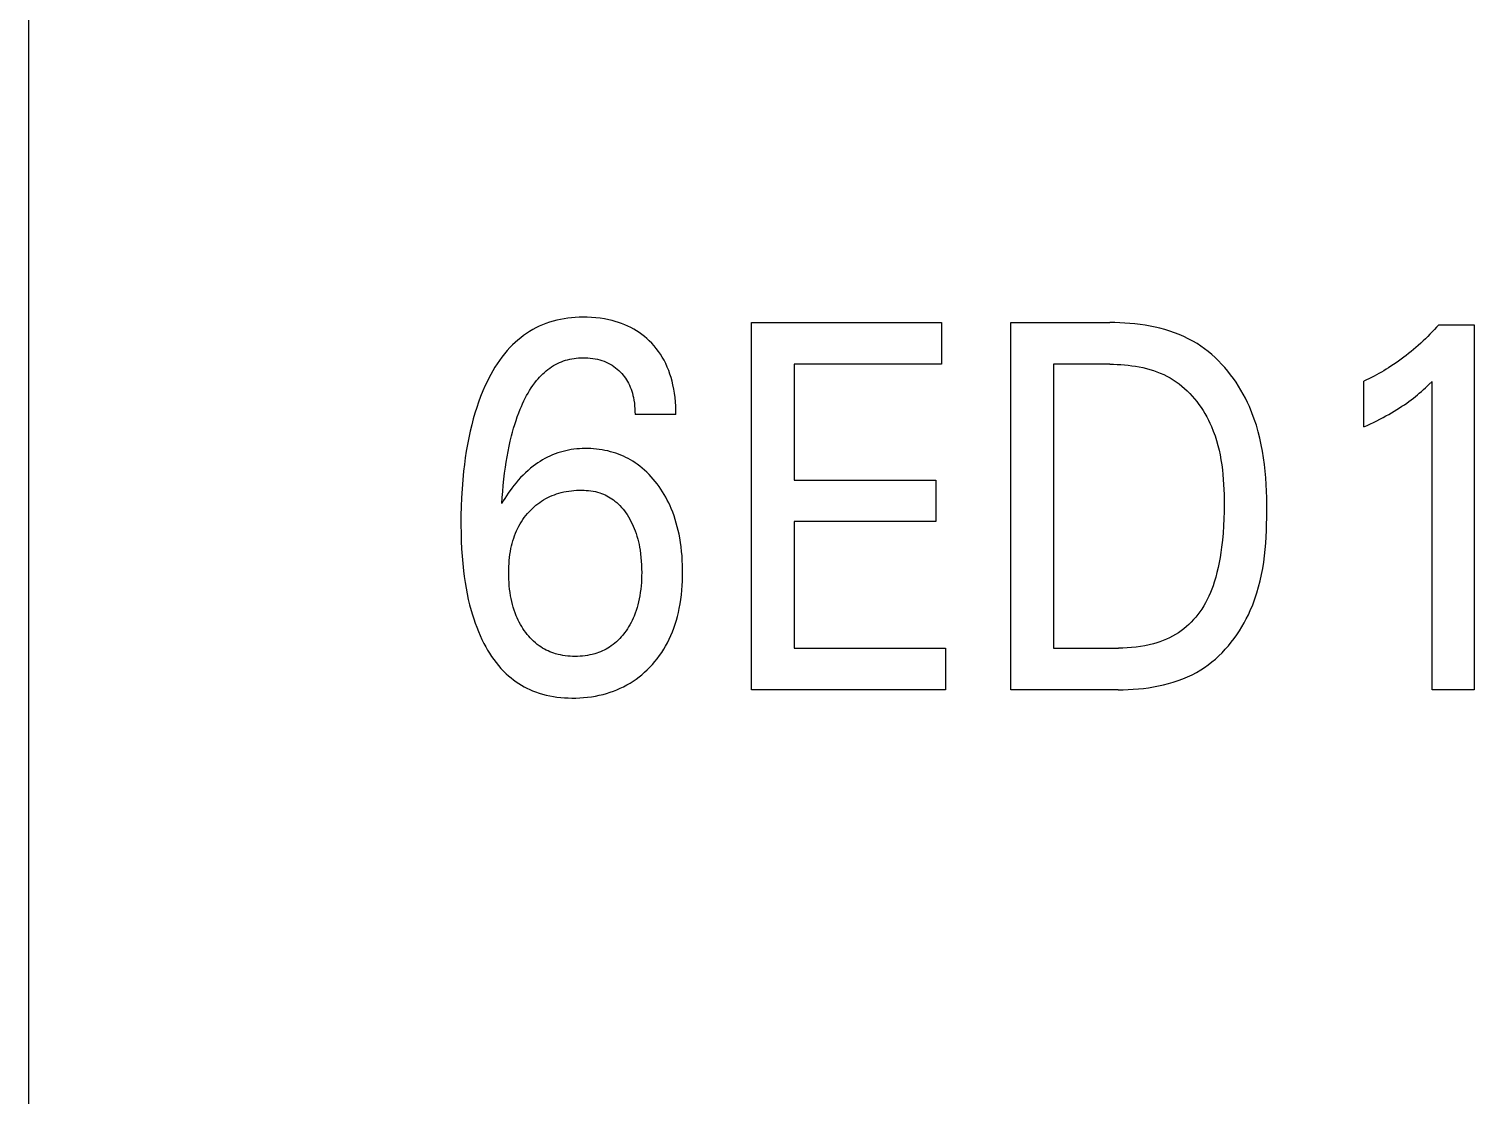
# Model space of a CAD drawing. Extents: x 0 to 420, y 0 to 297.
# Drawn here: x 143.39 to 150.08, y 183.73 to 188.67 of the extents above; entities that cross this region are included whole.
import ezdxf

# ---------------------------------------------------------------- set-up
doc = ezdxf.new("R2010")
doc.units = 0
doc.header["$LTSCALE"] = 23.1
doc.layers.add('10000_FRONT', color=7, linetype='CONTINUOUS')

msp = doc.modelspace()

# ---------------------------------------------------------------- linework, layer by layer
at = {"layer": '10000_FRONT', "color": 7, "linetype": 'CONTINUOUS'}
for p, q in [((143.3916, 155.6085), (143.3916, 243.6085)), ((145.9037, 187.3312), (145.8864, 187.3293)), ((145.9211, 187.3326), (145.9037, 187.3312)), ((145.9385, 187.3335), (145.9211, 187.3326)), ((145.9558, 187.3338), (145.9385, 187.3335)), ((145.9761, 187.3336), (145.9558, 187.3338)), ((145.9963, 187.3327), (145.9761, 187.3336)), ((146.0164, 187.3311), (145.9963, 187.3327)), ((146.0364, 187.3287), (146.0164, 187.3311)), ((145.7095, 187.2677), (145.6954, 187.2585)), ((145.724, 187.2763), (145.7095, 187.2677)), ((145.7387, 187.2844), (145.724, 187.2763)), ((145.7538, 187.2918), (145.7387, 187.2844)), ((145.7691, 187.2986), (145.7538, 187.2918)), ((145.7852, 187.305), (145.7691, 187.2986)), ((145.8016, 187.3106), (145.7852, 187.305)), ((145.8182, 187.3156), (145.8016, 187.3106)), ((145.835, 187.3199), (145.8182, 187.3156)), ((145.852, 187.3236), (145.835, 187.3199)), ((145.8691, 187.3267), (145.852, 187.3236)), ((145.8864, 187.3293), (145.8691, 187.3267)), ((146.0562, 187.3256), (146.0364, 187.3287)), ((146.076, 187.3216), (146.0562, 187.3256)), ((146.0912, 187.318), (146.076, 187.3216)), ((146.1062, 187.3139), (146.0912, 187.318)), ((146.1211, 187.3092), (146.1062, 187.3139)), ((146.1357, 187.3041), (146.1211, 187.3092)), ((146.1502, 187.2983), (146.1357, 187.3041)), ((146.1645, 187.292), (146.1502, 187.2983)), ((146.1784, 187.2851), (146.1645, 187.292)), ((146.1915, 187.2779), (146.1784, 187.2851)), ((146.2043, 187.2702), (146.1915, 187.2779)), ((146.2168, 187.262), (146.2043, 187.2702)), ((146.7362, 185.6085), (146.7362, 187.3085)), ((146.7362, 187.3085), (147.6169, 187.3085)), ((147.6169, 187.3085), (147.6169, 187.1158)), ((147.9375, 185.6085), (147.9375, 187.3085)), ((147.9375, 187.3085), (148.3952, 187.3085)), ((148.4184, 187.3083), (148.3952, 187.3085)), ((148.4417, 187.3076), (148.4184, 187.3083)), ((148.4651, 187.3064), (148.4417, 187.3076)), ((148.4885, 187.3047), (148.4651, 187.3064)), ((148.5119, 187.3024), (148.4885, 187.3047)), ((148.5353, 187.2996), (148.5119, 187.3024)), ((148.5586, 187.2962), (148.5353, 187.2996)), ((148.5818, 187.2921), (148.5586, 187.2962)), ((148.6049, 187.2874), (148.5818, 187.2921)), ((148.6278, 187.282), (148.6049, 187.2874)), ((148.6504, 187.2759), (148.6278, 187.282)), ((148.6728, 187.2691), (148.6504, 187.2759)), ((148.6949, 187.2615), (148.6728, 187.2691)), ((149.8879, 187.2657), (149.8775, 187.2549)), ((149.8981, 187.2766), (149.8879, 187.2657)), ((149.9082, 187.2877), (149.8981, 187.2766)), ((149.9181, 187.2989), (149.9082, 187.2877)), ((149.9181, 187.2989), (150.0819, 187.2989)), ((150.0819, 187.2989), (150.0819, 185.6085)), ((145.6304, 187.205), (145.6186, 187.193)), ((145.6426, 187.2166), (145.6304, 187.205)), ((145.6552, 187.2278), (145.6426, 187.2166)), ((145.6682, 187.2385), (145.6552, 187.2278)), ((145.6816, 187.2488), (145.6682, 187.2385)), ((145.6954, 187.2585), (145.6816, 187.2488)), ((146.2289, 187.2533), (146.2168, 187.262)), ((146.2407, 187.244), (146.2289, 187.2533)), ((146.2521, 187.2343), (146.2407, 187.244)), ((146.2631, 187.2242), (146.2521, 187.2343)), ((146.2746, 187.2126), (146.2631, 187.2242)), ((146.2855, 187.2006), (146.2746, 187.2126)), ((146.296, 187.188), (146.2855, 187.2006)), ((148.7166, 187.2531), (148.6949, 187.2615)), ((148.7379, 187.244), (148.7166, 187.2531)), ((148.7588, 187.234), (148.7379, 187.244)), ((148.7793, 187.2231), (148.7588, 187.234)), ((148.7992, 187.2113), (148.7793, 187.2231)), ((148.8169, 187.1998), (148.7992, 187.2113)), ((148.8342, 187.1876), (148.8169, 187.1998)), ((149.8235, 187.2032), (149.8123, 187.1933)), ((149.8346, 187.2132), (149.8235, 187.2032)), ((149.8455, 187.2234), (149.8346, 187.2132)), ((149.8563, 187.2338), (149.8455, 187.2234)), ((149.867, 187.2443), (149.8563, 187.2338)), ((149.8775, 187.2549), (149.867, 187.2443)), ((145.5702, 187.1337), (145.5594, 187.1178)), ((145.5815, 187.1491), (145.5702, 187.1337)), ((145.5933, 187.1642), (145.5815, 187.1491)), ((145.6057, 187.1788), (145.5933, 187.1642)), ((145.6186, 187.193), (145.6057, 187.1788)), ((145.857, 187.1274), (145.8664, 187.1309)), ((145.8664, 187.1309), (145.876, 187.134)), ((145.876, 187.134), (145.8857, 187.1367)), ((145.8857, 187.1367), (145.8956, 187.1391)), ((145.8956, 187.1391), (145.9055, 187.1411)), ((145.9055, 187.1411), (145.9155, 187.1427)), ((145.9155, 187.1427), (145.9256, 187.144)), ((145.9256, 187.144), (145.9356, 187.145)), ((145.9356, 187.145), (145.9457, 187.1456)), ((145.9457, 187.1456), (145.9558, 187.1459)), ((145.9558, 187.1459), (145.9674, 187.1458)), ((145.9674, 187.1458), (145.9789, 187.1453)), ((145.9789, 187.1453), (145.9904, 187.1443)), ((145.9904, 187.1443), (146.0018, 187.1428)), ((146.0018, 187.1428), (146.0131, 187.1409)), ((146.0131, 187.1409), (146.0243, 187.1385)), ((146.0243, 187.1385), (146.0344, 187.1359)), ((146.0344, 187.1359), (146.0443, 187.1329)), ((146.0443, 187.1329), (146.0541, 187.1295)), ((146.0541, 187.1295), (146.0638, 187.1256)), ((146.3059, 187.1751), (146.296, 187.188)), ((146.3152, 187.1617), (146.3059, 187.1751)), ((146.3238, 187.1479), (146.3152, 187.1617)), ((146.3319, 187.1338), (146.3238, 187.1479)), ((146.3398, 187.1184), (146.3319, 187.1338)), ((148.8509, 187.1746), (148.8342, 187.1876)), ((148.8673, 187.1611), (148.8509, 187.1746)), ((148.8831, 187.1468), (148.8673, 187.1611)), ((148.8984, 187.132), (148.8831, 187.1468)), ((148.9132, 187.1166), (148.8984, 187.132)), ((149.7327, 187.1305), (149.7209, 187.1222)), ((149.7445, 187.139), (149.7327, 187.1305)), ((149.7561, 187.1477), (149.7445, 187.139)), ((149.7676, 187.1565), (149.7561, 187.1477)), ((149.7789, 187.1654), (149.7676, 187.1565)), ((149.7902, 187.1746), (149.7789, 187.1654)), ((149.8013, 187.1838), (149.7902, 187.1746)), ((149.8123, 187.1933), (149.8013, 187.1838)), ((145.5299, 187.0685), (145.5209, 187.0515)), ((145.5392, 187.0852), (145.5299, 187.0685)), ((145.5491, 187.1017), (145.5392, 187.0852)), ((145.5594, 187.1178), (145.5491, 187.1017)), ((145.7557, 187.0558), (145.763, 187.0634)), ((145.763, 187.0634), (145.7705, 187.0708)), ((145.7705, 187.0708), (145.7782, 187.078)), ((145.7782, 187.078), (145.7861, 187.0849)), ((145.7861, 187.0849), (145.7943, 187.0915)), ((145.7943, 187.0915), (145.8027, 187.0978)), ((145.8027, 187.0978), (145.8113, 187.1037)), ((145.8113, 187.1037), (145.8202, 187.1093)), ((145.8202, 187.1093), (145.8293, 187.1146)), ((145.8293, 187.1146), (145.8385, 187.1194)), ((145.8385, 187.1194), (145.8477, 187.1236)), ((145.8477, 187.1236), (145.857, 187.1274)), ((146.0638, 187.1256), (146.0732, 187.1212)), ((146.0732, 187.1212), (146.0824, 187.1164)), ((146.0824, 187.1164), (146.091, 187.1113)), ((146.091, 187.1113), (146.0994, 187.1057)), ((146.0994, 187.1057), (146.1075, 187.0998)), ((146.1075, 187.0998), (146.1153, 187.0934)), ((146.1153, 187.0934), (146.1228, 187.0867)), ((146.1228, 187.0867), (146.1299, 187.0796)), ((146.1299, 187.0796), (146.1362, 187.0728)), ((146.1362, 187.0728), (146.1422, 187.0658)), ((146.1422, 187.0658), (146.1479, 187.0585)), ((146.347, 187.1027), (146.3398, 187.1184)), ((146.3535, 187.0867), (146.347, 187.1027)), ((146.3594, 187.0704), (146.3535, 187.0867)), ((146.3646, 187.0538), (146.3594, 187.0704)), ((146.9339, 187.1158), (146.9339, 186.5796)), ((147.6169, 187.1158), (146.9339, 187.1158)), ((148.1351, 187.1158), (148.1351, 185.8013)), ((148.3952, 187.1158), (148.1351, 187.1158)), ((148.3952, 187.1158), (148.4121, 187.1156)), ((148.4121, 187.1156), (148.4291, 187.1151)), ((148.4291, 187.1151), (148.4461, 187.1142)), ((148.4461, 187.1142), (148.4632, 187.1129)), ((148.4632, 187.1129), (148.4803, 187.1112)), ((148.4803, 187.1112), (148.4974, 187.109)), ((148.4974, 187.109), (148.5144, 187.1065)), ((148.5144, 187.1065), (148.5313, 187.1034)), ((148.5313, 187.1034), (148.5481, 187.0999)), ((148.5481, 187.0999), (148.5647, 187.0959)), ((148.5647, 187.0959), (148.5812, 187.0913)), ((148.5812, 187.0913), (148.5975, 187.0863)), ((148.5975, 187.0863), (148.6136, 187.0806)), ((148.6136, 187.0806), (148.6294, 187.0744)), ((148.6294, 187.0744), (148.6449, 187.0677)), ((148.6449, 187.0677), (148.6601, 187.0603)), ((148.9276, 187.1007), (148.9132, 187.1166)), ((148.9414, 187.0843), (148.9276, 187.1007)), ((148.9547, 187.0674), (148.9414, 187.0843)), ((148.9675, 187.0501), (148.9547, 187.0674)), ((149.63, 187.0664), (149.6186, 187.0603)), ((149.6414, 187.0726), (149.63, 187.0664)), ((149.6527, 187.079), (149.6414, 187.0726)), ((149.6638, 187.0856), (149.6527, 187.079)), ((149.6749, 187.0923), (149.6638, 187.0856)), ((149.686, 187.0991), (149.6749, 187.0923)), ((149.6969, 187.1061), (149.686, 187.0991)), ((149.7089, 187.1141), (149.6969, 187.1061)), ((149.7209, 187.1222), (149.7089, 187.1141)), ((145.5042, 187.017), (145.4932, 186.9918)), ((145.5124, 187.0343), (145.5042, 187.017)), ((145.5209, 187.0515), (145.5124, 187.0343)), ((145.7096, 186.9944), (145.7171, 187.0061)), ((145.7171, 187.0061), (145.725, 187.0176)), ((145.725, 187.0176), (145.7333, 187.0289)), ((145.7333, 187.0289), (145.7419, 187.0398)), ((145.7419, 187.0398), (145.7487, 187.0479)), ((145.7487, 187.0479), (145.7557, 187.0558)), ((146.1479, 187.0585), (146.1533, 187.051)), ((146.1533, 187.051), (146.1584, 187.0433)), ((146.1584, 187.0433), (146.1631, 187.0354)), ((146.1631, 187.0354), (146.1675, 187.0273)), ((146.1675, 187.0273), (146.1718, 187.0184)), ((146.1718, 187.0184), (146.1758, 187.0093)), ((146.1758, 187.0093), (146.1793, 187)), ((146.1793, 187), (146.1825, 186.9906)), ((146.3692, 187.0371), (146.3646, 187.0538)), ((146.3732, 187.0202), (146.3692, 187.0371)), ((146.3771, 187.0007), (146.3732, 187.0202)), ((146.3803, 186.9812), (146.3771, 187.0007)), ((148.6601, 187.0603), (148.6749, 187.0523)), ((148.6749, 187.0523), (148.6894, 187.0436)), ((148.6894, 187.0436), (148.7031, 187.0345)), ((148.7031, 187.0345), (148.7165, 187.0248)), ((148.7165, 187.0248), (148.7294, 187.0146)), ((148.7294, 187.0146), (148.7419, 187.0038)), ((148.7419, 187.0038), (148.754, 186.9925)), ((148.9797, 187.0325), (148.9675, 187.0501)), ((148.9914, 187.0144), (148.9797, 187.0325)), ((149.0026, 186.996), (148.9914, 187.0144)), ((149.0132, 186.9773), (149.0026, 186.996)), ((149.5837, 187.0429), (149.5719, 187.0374)), ((149.5719, 186.8254), (149.5719, 187.0374)), ((149.5954, 187.0485), (149.5837, 187.0429)), ((149.607, 187.0543), (149.5954, 187.0485)), ((149.6186, 187.0603), (149.607, 187.0543)), ((149.8381, 186.9895), (149.8478, 186.9981)), ((149.8478, 186.9981), (149.8573, 187.0068)), ((149.8573, 187.0068), (149.873, 187.0214)), ((149.873, 187.0214), (149.8884, 187.0362)), ((149.8884, 185.6085), (149.8884, 187.0362)), ((145.4733, 186.9406), (145.4645, 186.9147)), ((145.4829, 186.9663), (145.4733, 186.9406)), ((145.4932, 186.9918), (145.4829, 186.9663)), ((145.6714, 186.9202), (145.6771, 186.9329)), ((145.6771, 186.9329), (145.683, 186.9455)), ((145.683, 186.9455), (145.6892, 186.958)), ((145.6892, 186.958), (145.6957, 186.9703)), ((145.6957, 186.9703), (145.7025, 186.9825)), ((145.7025, 186.9825), (145.7096, 186.9944)), ((146.1825, 186.9906), (146.1853, 186.9811)), ((146.1853, 186.9811), (146.1878, 186.9715)), ((146.1878, 186.9715), (146.19, 186.9618)), ((146.19, 186.9618), (146.1924, 186.9488)), ((146.1924, 186.9488), (146.1944, 186.9357)), ((146.1944, 186.9357), (146.1958, 186.9225)), ((146.3828, 186.9616), (146.3803, 186.9812)), ((146.3847, 186.9419), (146.3828, 186.9616)), ((146.386, 186.9223), (146.3847, 186.9419)), ((148.754, 186.9925), (148.7658, 186.9807)), ((148.7658, 186.9807), (148.7771, 186.9684)), ((148.7771, 186.9684), (148.7879, 186.9557)), ((148.7879, 186.9557), (148.7984, 186.9426)), ((148.7984, 186.9426), (148.8084, 186.9292)), ((148.8084, 186.9292), (148.8179, 186.9154)), ((149.0232, 186.9583), (149.0132, 186.9773)), ((149.0327, 186.9392), (149.0232, 186.9583)), ((149.0416, 186.9198), (149.0327, 186.9392)), ((149.759, 186.9282), (149.7698, 186.9357)), ((149.7698, 186.9357), (149.7804, 186.9433)), ((149.7804, 186.9433), (149.7909, 186.9512)), ((149.7909, 186.9512), (149.8013, 186.9591)), ((149.8013, 186.9591), (149.8104, 186.9663)), ((149.8104, 186.9663), (149.8194, 186.9736)), ((149.8194, 186.9736), (149.8283, 186.9811)), ((149.8283, 186.9811), (149.8381, 186.9895)), ((145.4486, 186.8622), (145.4416, 186.8357)), ((145.4562, 186.8885), (145.4486, 186.8622)), ((145.4645, 186.9147), (145.4562, 186.8885)), ((145.6466, 186.8551), (145.6527, 186.8726)), ((145.6527, 186.8726), (145.6592, 186.89)), ((145.6592, 186.89), (145.666, 186.9073)), ((145.666, 186.9073), (145.6714, 186.9202)), ((146.1958, 186.9225), (146.1968, 186.9094)), ((146.1968, 186.9094), (146.1973, 186.8962)), ((146.1973, 186.8962), (146.1975, 186.8832)), ((146.387, 186.8832), (146.1975, 186.8832)), ((146.3868, 186.9027), (146.386, 186.9223)), ((146.387, 186.8832), (146.3868, 186.9027)), ((148.8179, 186.9154), (148.8271, 186.9013)), ((148.8271, 186.9013), (148.8357, 186.8869)), ((148.8357, 186.8869), (148.844, 186.8723)), ((148.844, 186.8723), (148.8517, 186.8574)), ((149.0535, 186.8911), (149.0416, 186.9198)), ((149.0643, 186.8621), (149.0535, 186.8911)), ((149.0739, 186.8329), (149.0643, 186.8621)), ((149.6461, 186.8615), (149.6607, 186.8692)), ((149.6607, 186.8692), (149.6737, 186.8762)), ((149.6737, 186.8762), (149.6866, 186.8833)), ((149.6866, 186.8833), (149.6994, 186.8907)), ((149.6994, 186.8907), (149.7121, 186.8982)), ((149.7121, 186.8982), (149.7247, 186.9059)), ((149.7247, 186.9059), (149.7372, 186.9137)), ((149.7372, 186.9137), (149.7481, 186.9209)), ((149.7481, 186.9209), (149.759, 186.9282)), ((145.4344, 186.8054), (145.4278, 186.775)), ((145.4416, 186.8357), (145.4344, 186.8054)), ((145.6256, 186.7839), (145.6304, 186.8018)), ((145.6304, 186.8018), (145.6355, 186.8197)), ((145.6355, 186.8197), (145.6409, 186.8374)), ((145.6409, 186.8374), (145.6466, 186.8551)), ((148.8517, 186.8574), (148.859, 186.8424)), ((148.859, 186.8424), (148.8659, 186.8271)), ((148.8659, 186.8271), (148.8746, 186.8057)), ((148.8746, 186.8057), (148.8825, 186.7841)), ((149.0825, 186.8033), (149.0739, 186.8329)), ((149.0901, 186.7734), (149.0825, 186.8033)), ((149.5719, 186.8254), (149.5869, 186.8324)), ((149.5869, 186.8324), (149.6018, 186.8394)), ((149.6018, 186.8394), (149.6166, 186.8466)), ((149.6166, 186.8466), (149.6314, 186.854)), ((149.6314, 186.854), (149.6461, 186.8615)), ((145.4219, 186.7445), (145.4166, 186.7138)), ((145.4278, 186.775), (145.4219, 186.7445)), ((145.6095, 186.7116), (145.6144, 186.7358)), ((145.6144, 186.7358), (145.6198, 186.7599)), ((145.6198, 186.7599), (145.6256, 186.7839)), ((148.8825, 186.7841), (148.8895, 186.7622)), ((148.8895, 186.7622), (148.8957, 186.7402)), ((148.8957, 186.7402), (148.9012, 186.7179)), ((149.0967, 186.7433), (149.0901, 186.7734)), ((149.1024, 186.713), (149.0967, 186.7433)), ((145.4119, 186.683), (145.4077, 186.6522)), ((145.4166, 186.7138), (145.4119, 186.683)), ((145.5973, 186.6385), (145.6009, 186.663)), ((145.6009, 186.663), (145.605, 186.6873)), ((145.605, 186.6873), (145.6095, 186.7116)), ((145.7585, 186.6661), (145.7476, 186.6591)), ((145.7695, 186.6728), (145.7585, 186.6661)), ((145.7807, 186.6792), (145.7695, 186.6728)), ((145.7922, 186.6852), (145.7807, 186.6792)), ((145.8038, 186.6907), (145.7922, 186.6852)), ((145.8156, 186.6959), (145.8038, 186.6907)), ((145.8276, 186.7007), (145.8156, 186.6959)), ((145.8397, 186.705), (145.8276, 186.7007)), ((145.8519, 186.7089), (145.8397, 186.705)), ((145.8643, 186.7124), (145.8519, 186.7089)), ((145.8767, 186.7154), (145.8643, 186.7124)), ((145.8893, 186.718), (145.8767, 186.7154)), ((145.902, 186.7202), (145.8893, 186.718)), ((145.9147, 186.722), (145.902, 186.7202)), ((145.9275, 186.7234), (145.9147, 186.722)), ((145.9403, 186.7244), (145.9275, 186.7234)), ((145.9532, 186.7251), (145.9403, 186.7244)), ((145.9661, 186.7254), (145.9532, 186.7251)), ((145.9794, 186.7253), (145.9661, 186.7254)), ((145.9927, 186.7249), (145.9794, 186.7253)), ((146.0059, 186.7241), (145.9927, 186.7249)), ((146.0191, 186.7229), (146.0059, 186.7241)), ((146.0323, 186.7213), (146.0191, 186.7229)), ((146.0454, 186.7193), (146.0323, 186.7213)), ((146.0584, 186.7169), (146.0454, 186.7193)), ((146.0714, 186.7141), (146.0584, 186.7169)), ((146.0842, 186.7108), (146.0714, 186.7141)), ((146.0969, 186.7072), (146.0842, 186.7108)), ((146.1088, 186.7034), (146.0969, 186.7072)), ((146.1205, 186.6992), (146.1088, 186.7034)), ((146.1321, 186.6946), (146.1205, 186.6992)), ((146.1436, 186.6897), (146.1321, 186.6946)), ((146.1548, 186.6844), (146.1436, 186.6897)), ((146.1659, 186.6787), (146.1548, 186.6844)), ((146.1768, 186.6727), (146.1659, 186.6787)), ((146.1875, 186.6663), (146.1768, 186.6727)), ((146.198, 186.6596), (146.1875, 186.6663)), ((148.9012, 186.7179), (148.906, 186.6955)), ((148.906, 186.6955), (148.9102, 186.6729)), ((148.9102, 186.6729), (148.9137, 186.6502)), ((149.1072, 186.6825), (149.1024, 186.713)), ((149.1113, 186.6518), (149.1072, 186.6825)), ((145.4041, 186.6212), (145.4, 186.5801)), ((145.4077, 186.6522), (145.4041, 186.6212)), ((145.5904, 186.5828), (145.5936, 186.6107)), ((145.5936, 186.6107), (145.5973, 186.6385)), ((145.6791, 186.6021), (145.668, 186.5907)), ((145.6904, 186.6131), (145.6791, 186.6021)), ((145.7022, 186.6238), (145.6904, 186.6131)), ((145.7142, 186.6341), (145.7022, 186.6238)), ((145.7267, 186.644), (145.7142, 186.6341)), ((145.737, 186.6517), (145.7267, 186.644)), ((145.7476, 186.6591), (145.737, 186.6517)), ((146.2082, 186.6526), (146.198, 186.6596)), ((146.2198, 186.644), (146.2082, 186.6526)), ((146.231, 186.6349), (146.2198, 186.644)), ((146.2418, 186.6255), (146.231, 186.6349)), ((146.2524, 186.6156), (146.2418, 186.6255)), ((146.2625, 186.6054), (146.2524, 186.6156)), ((146.2724, 186.5949), (146.2625, 186.6054)), ((146.2819, 186.5841), (146.2724, 186.5949)), ((148.9137, 186.6502), (148.9166, 186.6274)), ((148.9166, 186.6274), (148.9191, 186.6045)), ((148.9191, 186.6045), (148.921, 186.5815)), ((149.1146, 186.621), (149.1113, 186.6518)), ((149.1172, 186.59), (149.1146, 186.621)), ((145.3968, 186.5389), (145.3944, 186.4976)), ((145.4, 186.5801), (145.3968, 186.5389)), ((145.585, 186.527), (145.5875, 186.5549)), ((145.5875, 186.5549), (145.5904, 186.5828)), ((145.6271, 186.5423), (145.6097, 186.5183)), ((145.6369, 186.5547), (145.6271, 186.5423)), ((145.6469, 186.567), (145.6369, 186.5547)), ((145.6573, 186.579), (145.6469, 186.567)), ((145.668, 186.5907), (145.6573, 186.579)), ((145.8792, 186.5267), (145.891, 186.5286)), ((145.891, 186.5286), (145.9029, 186.5302)), ((145.9029, 186.5302), (145.9148, 186.5314)), ((145.9148, 186.5314), (145.9267, 186.5322)), ((145.9267, 186.5322), (145.9387, 186.5326)), ((145.9387, 186.5326), (145.9507, 186.5326)), ((145.9507, 186.5326), (145.9614, 186.5323)), ((145.9614, 186.5323), (145.972, 186.5317)), ((145.972, 186.5317), (145.9826, 186.5308)), ((145.9826, 186.5308), (145.9932, 186.5295)), ((145.9932, 186.5295), (146.0037, 186.5278)), ((146.0037, 186.5278), (146.0141, 186.5257)), ((146.2911, 186.5729), (146.2819, 186.5841)), ((146.2999, 186.5615), (146.2911, 186.5729)), ((146.3086, 186.5497), (146.2999, 186.5615)), ((146.3169, 186.5376), (146.3086, 186.5497)), ((146.3249, 186.5253), (146.3169, 186.5376)), ((146.9339, 186.5796), (147.5903, 186.5796)), ((147.5903, 186.5796), (147.5903, 186.3868)), ((148.921, 186.5815), (148.9224, 186.5585)), ((148.9224, 186.5585), (148.9235, 186.5355)), ((148.9235, 186.5355), (148.9242, 186.5124)), ((149.1193, 186.5589), (149.1172, 186.59)), ((149.1207, 186.5277), (149.1193, 186.5589)), ((149.1217, 186.4964), (149.1207, 186.5277)), ((145.3944, 186.4976), (145.3927, 186.4563)), ((145.581, 186.4712), (145.5829, 186.4991)), ((145.5875, 186.483), (145.581, 186.4712)), ((145.5829, 186.4991), (145.585, 186.527)), ((145.5943, 186.4946), (145.5875, 186.483)), ((145.6097, 186.5183), (145.5943, 186.4946)), ((145.7304, 186.4558), (145.7388, 186.4629)), ((145.7388, 186.4629), (145.7474, 186.4697)), ((145.7474, 186.4697), (145.7562, 186.4762)), ((145.7562, 186.4762), (145.7653, 186.4824)), ((145.7653, 186.4824), (145.7746, 186.4882)), ((145.7746, 186.4882), (145.7841, 186.4936)), ((145.7841, 186.4936), (145.7939, 186.4987)), ((145.7939, 186.4987), (145.8039, 186.5034)), ((145.8039, 186.5034), (145.814, 186.5077)), ((145.814, 186.5077), (145.8243, 186.5117)), ((145.8243, 186.5117), (145.8347, 186.5153)), ((145.8347, 186.5153), (145.8452, 186.5186)), ((145.8452, 186.5186), (145.8558, 186.5215)), ((145.8558, 186.5215), (145.8675, 186.5243)), ((145.8675, 186.5243), (145.8792, 186.5267)), ((146.0141, 186.5257), (146.0244, 186.5231)), ((146.0244, 186.5231), (146.0346, 186.52)), ((146.0346, 186.52), (146.043, 186.5171)), ((146.043, 186.5171), (146.0512, 186.5139)), ((146.0512, 186.5139), (146.0593, 186.5103)), ((146.0593, 186.5103), (146.0673, 186.5064)), ((146.0673, 186.5064), (146.0751, 186.5021)), ((146.0751, 186.5021), (146.0828, 186.4976)), ((146.0828, 186.4976), (146.0903, 186.4928)), ((146.0903, 186.4928), (146.0975, 186.4877)), ((146.0975, 186.4877), (146.1046, 186.4823)), ((146.1046, 186.4823), (146.1127, 186.4755)), ((146.1127, 186.4755), (146.1205, 186.4683)), ((146.1205, 186.4683), (146.1279, 186.4609)), ((146.1279, 186.4609), (146.1351, 186.4531)), ((146.3325, 186.5127), (146.3249, 186.5253)), ((146.3398, 186.5), (146.3325, 186.5127)), ((146.3467, 186.487), (146.3398, 186.5)), ((146.3533, 186.4739), (146.3467, 186.487)), ((146.3595, 186.4607), (146.3533, 186.4739)), ((146.3654, 186.4472), (146.3595, 186.4607)), ((148.9242, 186.5124), (148.9246, 186.4894)), ((148.9247, 186.4664), (148.9244, 186.4331)), ((148.9246, 186.4894), (148.9247, 186.4664)), ((149.1222, 186.4651), (149.1217, 186.4964)), ((149.1224, 186.4338), (149.1222, 186.4651)), ((145.3918, 186.4149), (145.3916, 186.3736)), ((145.3927, 186.4563), (145.3918, 186.4149)), ((145.6717, 186.3864), (145.6781, 186.3961)), ((145.6781, 186.3961), (145.6848, 186.4056)), ((145.6848, 186.4056), (145.6919, 186.4149)), ((145.6919, 186.4149), (145.6993, 186.4239)), ((145.6993, 186.4239), (145.707, 186.4326)), ((145.707, 186.4326), (145.7145, 186.4406)), ((145.7145, 186.4406), (145.7224, 186.4483)), ((145.7224, 186.4483), (145.7304, 186.4558)), ((146.1351, 186.4531), (146.1419, 186.445)), ((146.1419, 186.445), (146.1485, 186.4367)), ((146.1485, 186.4367), (146.1547, 186.4281)), ((146.1547, 186.4281), (146.1607, 186.4194)), ((146.1607, 186.4194), (146.1671, 186.4092)), ((146.1671, 186.4092), (146.1732, 186.3988)), ((146.1732, 186.3988), (146.1789, 186.3882)), ((146.372, 186.4308), (146.3654, 186.4472)), ((146.378, 186.4142), (146.372, 186.4308)), ((146.3836, 186.3974), (146.378, 186.4142)), ((146.3887, 186.3804), (146.3836, 186.3974)), ((148.9236, 186.3999), (148.9221, 186.3668)), ((148.9244, 186.4331), (148.9236, 186.3999)), ((149.1216, 186.3747), (149.1222, 186.4043)), ((149.1222, 186.4043), (149.1224, 186.4338)), ((145.3916, 186.3736), (145.3921, 186.3305)), ((145.3921, 186.3305), (145.3931, 186.2961)), ((145.64, 186.3218), (145.6445, 186.3334)), ((145.6445, 186.3334), (145.6494, 186.3447)), ((145.6494, 186.3447), (145.6546, 186.3559)), ((145.6546, 186.3559), (145.66, 186.3663)), ((145.66, 186.3663), (145.6657, 186.3764)), ((145.6657, 186.3764), (145.6717, 186.3864)), ((146.1789, 186.3882), (146.1843, 186.3774)), ((146.1843, 186.3774), (146.1893, 186.3665)), ((146.1893, 186.3665), (146.1939, 186.3554)), ((146.1939, 186.3554), (146.1982, 186.3441)), ((146.1982, 186.3441), (146.2025, 186.3317)), ((146.2025, 186.3317), (146.2065, 186.3192)), ((146.3934, 186.3634), (146.3887, 186.3804)), ((146.3976, 186.3462), (146.3934, 186.3634)), ((146.4013, 186.3289), (146.3976, 186.3462)), ((146.4046, 186.3115), (146.4013, 186.3289)), ((146.9339, 186.3868), (146.9339, 185.8013)), ((147.5903, 186.3868), (146.9339, 186.3868)), ((148.9199, 186.3338), (148.917, 186.3008)), ((148.9221, 186.3668), (148.9199, 186.3338)), ((149.1192, 186.3158), (149.1206, 186.3452)), ((149.1206, 186.3452), (149.1216, 186.3747)), ((145.3931, 186.2961), (145.3946, 186.2617)), ((145.3946, 186.2617), (145.3968, 186.2273)), ((145.6207, 186.2487), (145.6232, 186.2623)), ((145.6232, 186.2623), (145.6259, 186.2744)), ((145.6259, 186.2744), (145.6289, 186.2864)), ((145.6289, 186.2864), (145.6322, 186.2983)), ((145.6322, 186.2983), (145.636, 186.3102)), ((145.636, 186.3102), (145.64, 186.3218)), ((146.2065, 186.3192), (146.21, 186.3065)), ((146.21, 186.3065), (146.2132, 186.2937)), ((146.2132, 186.2937), (146.2161, 186.2809)), ((146.2161, 186.2809), (146.2186, 186.268)), ((146.2186, 186.268), (146.2207, 186.255)), ((146.4081, 186.2907), (146.4046, 186.3115)), ((146.4109, 186.2698), (146.4081, 186.2907)), ((146.4132, 186.2489), (146.4109, 186.2698)), ((148.9132, 186.268), (148.91, 186.2446)), ((148.917, 186.3008), (148.9132, 186.268)), ((149.1148, 186.2572), (149.1173, 186.2865)), ((149.1173, 186.2865), (149.1192, 186.3158)), ((145.3968, 186.2273), (145.3998, 186.193)), ((145.3998, 186.193), (145.4034, 186.1587)), ((145.6134, 186.1797), (145.6142, 186.1936)), ((145.6142, 186.1936), (145.6153, 186.2074)), ((145.6153, 186.2074), (145.6167, 186.2212)), ((145.6167, 186.2212), (145.6185, 186.235)), ((145.6185, 186.235), (145.6207, 186.2487)), ((146.2207, 186.255), (146.2232, 186.2379)), ((146.2232, 186.2379), (146.2251, 186.2208)), ((146.2251, 186.2208), (146.2265, 186.2036)), ((146.2265, 186.2036), (146.2275, 186.1864)), ((146.4151, 186.228), (146.4132, 186.2489)), ((146.4164, 186.2069), (146.4151, 186.228)), ((146.4172, 186.1859), (146.4164, 186.2069)), ((148.902, 186.1981), (148.8972, 186.1749)), ((148.9063, 186.2213), (148.902, 186.1981)), ((148.91, 186.2446), (148.9063, 186.2213)), ((149.1032, 186.1704), (149.1078, 186.1992)), ((149.1078, 186.1992), (149.1116, 186.2281)), ((149.1116, 186.2281), (149.1148, 186.2572)), ((145.4034, 186.1587), (145.4068, 186.1322)), ((145.4068, 186.1322), (145.4107, 186.1058)), ((145.6128, 186.1519), (145.6129, 186.1658)), ((145.6129, 186.1364), (145.6128, 186.1519)), ((145.6129, 186.1658), (145.6134, 186.1797)), ((145.6134, 186.1209), (145.6129, 186.1364)), ((146.2275, 186.1864), (146.2281, 186.1691)), ((146.2281, 186.1362), (146.2276, 186.1206)), ((146.2281, 186.1691), (146.2283, 186.1519)), ((146.2283, 186.1519), (146.2281, 186.1362)), ((146.4168, 186.1118), (146.4175, 186.133)), ((146.4177, 186.1543), (146.4172, 186.1859)), ((146.4175, 186.133), (146.4177, 186.1543)), ((148.8856, 186.1291), (148.8787, 186.1065)), ((148.8917, 186.152), (148.8856, 186.1291)), ((148.8972, 186.1749), (148.8917, 186.152)), ((149.0916, 186.1134), (149.0979, 186.1418)), ((149.0979, 186.1418), (149.1032, 186.1704)), ((145.4107, 186.1058), (145.4151, 186.0794)), ((145.4151, 186.0794), (145.4201, 186.0531)), ((145.6142, 186.1054), (145.6134, 186.1209)), ((145.6154, 186.09), (145.6142, 186.1054)), ((145.617, 186.0745), (145.6154, 186.09)), ((145.6191, 186.0592), (145.617, 186.0745)), ((145.6215, 186.0439), (145.6191, 186.0592)), ((146.224, 186.0737), (146.2219, 186.0581)), ((146.2256, 186.0893), (146.224, 186.0737)), ((146.2268, 186.1049), (146.2256, 186.0893)), ((146.2276, 186.1206), (146.2268, 186.1049)), ((146.412, 186.0481), (146.4141, 186.0693)), ((146.4141, 186.0693), (146.4157, 186.0905)), ((146.4157, 186.0905), (146.4168, 186.1118)), ((148.8674, 186.074), (148.861, 186.0581)), ((148.8733, 186.0902), (148.8674, 186.074)), ((148.8787, 186.1065), (148.8733, 186.0902)), ((149.0764, 186.0573), (149.0845, 186.0852)), ((149.0845, 186.0852), (149.0916, 186.1134)), ((145.4201, 186.0531), (145.4257, 186.027)), ((145.4257, 186.027), (145.432, 186.001)), ((145.432, 186.001), (145.4389, 185.9752)), ((145.6241, 186.0303), (145.6215, 186.0439)), ((145.627, 186.0168), (145.6241, 186.0303)), ((145.6304, 186.0034), (145.627, 186.0168)), ((145.6341, 185.9901), (145.6304, 186.0034)), ((146.2107, 186.002), (146.207, 185.9887)), ((146.214, 186.0155), (146.2107, 186.002)), ((146.217, 186.029), (146.214, 186.0155)), ((146.2195, 186.0427), (146.217, 186.029)), ((146.2219, 186.0581), (146.2195, 186.0427)), ((146.4022, 185.9851), (146.406, 186.006)), ((146.406, 186.006), (146.4093, 186.027)), ((146.4093, 186.027), (146.412, 186.0481)), ((148.8304, 185.9966), (148.8213, 185.982)), ((148.8389, 186.0115), (148.8304, 185.9966)), ((148.8468, 186.0268), (148.8389, 186.0115)), ((148.8542, 186.0423), (148.8468, 186.0268)), ((148.861, 186.0581), (148.8542, 186.0423)), ((149.0459, 185.9753), (149.0572, 186.0023)), ((149.0572, 186.0023), (149.0674, 186.0297)), ((149.0674, 186.0297), (149.0764, 186.0573)), ((145.4389, 185.9752), (145.4447, 185.9556)), ((145.4447, 185.9556), (145.4509, 185.9361)), ((145.4509, 185.9361), (145.4575, 185.9168)), ((145.6382, 185.977), (145.6341, 185.9901)), ((145.6428, 185.9639), (145.6382, 185.977)), ((145.6478, 185.9511), (145.6428, 185.9639)), ((145.6522, 185.9409), (145.6478, 185.9511)), ((145.6569, 185.9307), (145.6522, 185.9409)), ((145.6619, 185.9208), (145.6569, 185.9307)), ((146.1841, 185.9292), (146.1791, 185.9193)), ((146.1888, 185.9393), (146.1841, 185.9292)), ((146.1932, 185.9495), (146.1888, 185.9393)), ((146.1983, 185.9624), (146.1932, 185.9495)), ((146.2029, 185.9754), (146.1983, 185.9624)), ((146.207, 185.9887), (146.2029, 185.9754)), ((146.3834, 185.9121), (146.3889, 185.9302)), ((146.3889, 185.9302), (146.3938, 185.9483)), ((146.3938, 185.9483), (146.3983, 185.9667)), ((146.3983, 185.9667), (146.4022, 185.9851)), ((148.7835, 185.9331), (148.7729, 185.9218)), ((148.7937, 185.9448), (148.7835, 185.9331)), ((148.8034, 185.9568), (148.7937, 185.9448)), ((148.8126, 185.9693), (148.8034, 185.9568)), ((148.8213, 185.982), (148.8126, 185.9693)), ((149.0173, 185.9179), (149.0274, 185.9368)), ((149.0274, 185.9368), (149.037, 185.9559)), ((149.037, 185.9559), (149.0459, 185.9753)), ((145.4575, 185.9168), (145.4646, 185.8976)), ((145.4646, 185.8976), (145.4722, 185.8786)), ((145.4722, 185.8786), (145.4803, 185.8599)), ((145.4803, 185.8599), (145.4889, 185.8413)), ((145.6673, 185.911), (145.6619, 185.9208)), ((145.6729, 185.9013), (145.6673, 185.911)), ((145.6788, 185.8919), (145.6729, 185.9013)), ((145.6851, 185.8826), (145.6788, 185.8919)), ((145.6916, 185.8736), (145.6851, 185.8826)), ((145.6984, 185.8649), (145.6916, 185.8736)), ((145.7054, 185.8565), (145.6984, 185.8649)), ((146.1404, 185.861), (146.1336, 185.8531)), ((146.1494, 185.8724), (146.1404, 185.861)), ((146.156, 185.8814), (146.1494, 185.8724)), ((146.1622, 185.8906), (146.156, 185.8814)), ((146.1681, 185.9), (146.1622, 185.8906)), ((146.1738, 185.9096), (146.1681, 185.9)), ((146.1791, 185.9193), (146.1738, 185.9096)), ((146.3556, 185.8421), (146.3634, 185.8593)), ((146.3634, 185.8593), (146.3707, 185.8766)), ((146.3707, 185.8766), (146.3773, 185.8943)), ((146.3773, 185.8943), (146.3834, 185.9121)), ((148.6995, 185.8643), (148.6857, 185.8565)), ((148.713, 185.8727), (148.6995, 185.8643)), ((148.726, 185.8816), (148.713, 185.8727)), ((148.7384, 185.8909), (148.726, 185.8816)), ((148.7503, 185.9007), (148.7384, 185.8909)), ((148.7618, 185.911), (148.7503, 185.9007)), ((148.7729, 185.9218), (148.7618, 185.911)), ((148.9708, 185.8455), (148.9833, 185.863)), ((148.9833, 185.863), (148.9952, 185.881)), ((148.9952, 185.881), (149.0065, 185.8993)), ((149.0065, 185.8993), (149.0173, 185.9179)), ((145.4889, 185.8413), (145.4981, 185.823)), ((145.4981, 185.823), (145.5064, 185.8075)), ((145.5064, 185.8075), (145.5151, 185.7923)), ((145.5151, 185.7923), (145.5242, 185.7773)), ((145.7128, 185.8483), (145.7054, 185.8565)), ((145.7204, 185.8404), (145.7128, 185.8483)), ((145.7283, 185.8328), (145.7204, 185.8404)), ((145.7366, 185.8255), (145.7283, 185.8328)), ((145.7451, 185.8186), (145.7366, 185.8255)), ((145.7539, 185.812), (145.7451, 185.8186)), ((145.7617, 185.8067), (145.7539, 185.812)), ((145.7697, 185.8017), (145.7617, 185.8067)), ((145.7778, 185.7969), (145.7697, 185.8017)), ((145.7862, 185.7925), (145.7778, 185.7969)), ((145.7947, 185.7884), (145.7862, 185.7925)), ((146.055, 185.7921), (146.0465, 185.7881)), ((146.0634, 185.7965), (146.055, 185.7921)), ((146.0716, 185.8012), (146.0634, 185.7965)), ((146.0797, 185.8062), (146.0716, 185.8012)), ((146.0875, 185.8115), (146.0797, 185.8062)), ((146.0959, 185.8176), (146.0875, 185.8115)), ((146.1039, 185.8241), (146.0959, 185.8176)), ((146.1118, 185.8309), (146.1039, 185.8241)), ((146.1193, 185.838), (146.1118, 185.8309)), ((146.1266, 185.8454), (146.1193, 185.838)), ((146.1336, 185.8531), (146.1266, 185.8454)), ((146.3209, 185.781), (146.3304, 185.7958)), ((146.3304, 185.7958), (146.3393, 185.811)), ((146.3393, 185.811), (146.3477, 185.8264)), ((146.3477, 185.8264), (146.3556, 185.8421)), ((146.9339, 185.8013), (147.6354, 185.8013)), ((147.6354, 185.8013), (147.6354, 185.6085)), ((148.1351, 185.8013), (148.4352, 185.8013)), ((148.4556, 185.8016), (148.4352, 185.8013)), ((148.4761, 185.8024), (148.4556, 185.8016)), ((148.4965, 185.8038), (148.4761, 185.8024)), ((148.5169, 185.8058), (148.4965, 185.8038)), ((148.5372, 185.8086), (148.5169, 185.8058)), ((148.5574, 185.8121), (148.5372, 185.8086)), ((148.5775, 185.8163), (148.5574, 185.8121)), ((148.5973, 185.8214), (148.5775, 185.8163)), ((148.6126, 185.8259), (148.5973, 185.8214)), ((148.6276, 185.8309), (148.6126, 185.8259)), ((148.6425, 185.8365), (148.6276, 185.8309)), ((148.6572, 185.8426), (148.6425, 185.8365)), ((148.6716, 185.8493), (148.6572, 185.8426)), ((148.6857, 185.8565), (148.6716, 185.8493)), ((148.9154, 185.7801), (148.9301, 185.7957)), ((148.9301, 185.7957), (148.9442, 185.8118)), ((148.9442, 185.8118), (148.9578, 185.8284)), ((148.9578, 185.8284), (148.9708, 185.8455)), ((145.5242, 185.7773), (145.5338, 185.7626)), ((145.5338, 185.7626), (145.5439, 185.7482)), ((145.5439, 185.7482), (145.5544, 185.7342)), ((145.5544, 185.7342), (145.5654, 185.7206)), ((145.8033, 185.7846), (145.7947, 185.7884)), ((145.8121, 185.7811), (145.8033, 185.7846)), ((145.821, 185.7779), (145.8121, 185.7811)), ((145.83, 185.7751), (145.821, 185.7779)), ((145.841, 185.772), (145.83, 185.7751)), ((145.8521, 185.7695), (145.841, 185.772)), ((145.8632, 185.7674), (145.8521, 185.7695)), ((145.8745, 185.7657), (145.8632, 185.7674)), ((145.8858, 185.7644), (145.8745, 185.7657)), ((145.8972, 185.7635), (145.8858, 185.7644)), ((145.9086, 185.7629), (145.8972, 185.7635)), ((145.92, 185.7627), (145.9086, 185.7629)), ((145.9315, 185.7629), (145.92, 185.7627)), ((145.9431, 185.7634), (145.9315, 185.7629)), ((145.9546, 185.7643), (145.9431, 185.7634)), ((145.966, 185.7656), (145.9546, 185.7643)), ((145.9774, 185.7673), (145.966, 185.7656)), ((145.9887, 185.7694), (145.9774, 185.7673)), ((145.9999, 185.7719), (145.9887, 185.7694)), ((146.011, 185.7749), (145.9999, 185.7719)), ((146.0201, 185.7777), (146.011, 185.7749)), ((146.029, 185.7809), (146.0201, 185.7777)), ((146.0378, 185.7843), (146.029, 185.7809)), ((146.0465, 185.7881), (146.0378, 185.7843)), ((146.2664, 185.713), (146.2779, 185.7254)), ((146.2779, 185.7254), (146.2894, 185.7387)), ((146.2894, 185.7387), (146.3004, 185.7524)), ((146.3004, 185.7524), (146.3109, 185.7666)), ((146.3109, 185.7666), (146.3209, 185.781)), ((148.8515, 185.724), (148.8682, 185.737)), ((148.8682, 185.737), (148.8844, 185.7507)), ((148.8844, 185.7507), (148.9002, 185.7651)), ((148.9002, 185.7651), (148.9154, 185.7801)), ((145.5654, 185.7206), (145.5769, 185.7074)), ((145.5769, 185.7074), (145.589, 185.6947)), ((145.589, 185.6947), (145.6015, 185.6824)), ((145.6015, 185.6824), (145.6123, 185.6726)), ((145.6123, 185.6726), (145.6235, 185.6632)), ((145.6235, 185.6632), (145.635, 185.6542)), ((146.1886, 185.6481), (146.2026, 185.6576)), ((146.2026, 185.6576), (146.2161, 185.6677)), ((146.2161, 185.6677), (146.2293, 185.6783)), ((146.2293, 185.6783), (146.2421, 185.6894)), ((146.2421, 185.6894), (146.2545, 185.701)), ((146.2545, 185.701), (146.2664, 185.713)), ((148.7116, 185.6507), (148.7335, 185.6588)), ((148.7335, 185.6588), (148.7549, 185.6678)), ((148.7549, 185.6678), (148.776, 185.6777)), ((148.776, 185.6777), (148.7965, 185.6885)), ((148.7965, 185.6885), (148.8165, 185.7002)), ((148.8165, 185.7002), (148.8342, 185.7117)), ((148.8342, 185.7117), (148.8515, 185.724)), ((145.635, 185.6542), (145.6469, 185.6456)), ((145.6469, 185.6456), (145.659, 185.6375)), ((145.659, 185.6375), (145.6714, 185.6297)), ((145.6714, 185.6297), (145.6841, 185.6224)), ((145.6841, 185.6224), (145.697, 185.6156)), ((145.697, 185.6156), (145.7101, 185.6093)), ((145.7101, 185.6093), (145.7235, 185.6034)), ((145.7235, 185.6034), (145.737, 185.5981)), ((145.737, 185.5981), (145.7531, 185.5925)), ((145.7531, 185.5925), (145.7694, 185.5876)), ((146.0499, 185.5872), (146.0662, 185.5918)), ((146.0662, 185.5918), (146.0823, 185.5968)), ((146.0823, 185.5968), (146.0982, 185.6025)), ((146.0982, 185.6025), (146.114, 185.6086)), ((146.114, 185.6086), (146.1295, 185.6154)), ((146.1295, 185.6154), (146.1447, 185.6227)), ((146.1447, 185.6227), (146.1597, 185.6306)), ((146.1597, 185.6306), (146.1743, 185.639)), ((146.1743, 185.639), (146.1886, 185.6481)), ((147.6354, 185.6085), (146.7362, 185.6085)), ((148.4342, 185.6085), (147.9375, 185.6085)), ((148.4342, 185.6085), (148.4574, 185.6088)), ((148.4574, 185.6088), (148.4807, 185.6095)), ((148.4807, 185.6095), (148.5041, 185.6108)), ((148.5041, 185.6108), (148.5276, 185.6126)), ((148.5276, 185.6126), (148.5511, 185.615)), ((148.5511, 185.615), (148.5745, 185.618)), ((148.5745, 185.618), (148.5978, 185.6217)), ((148.5978, 185.6217), (148.621, 185.626)), ((148.621, 185.626), (148.644, 185.631)), ((148.644, 185.631), (148.6668, 185.6368)), ((148.6668, 185.6368), (148.6894, 185.6434)), ((148.6894, 185.6434), (148.7116, 185.6507)), ((150.0819, 185.6085), (149.8884, 185.6085)), ((145.7694, 185.5876), (145.7859, 185.5833)), ((145.7859, 185.5833), (145.8026, 185.5797)), ((145.8026, 185.5797), (145.8194, 185.5767)), ((145.8194, 185.5767), (145.8363, 185.5743)), ((145.8363, 185.5743), (145.8534, 185.5724)), ((145.8534, 185.5724), (145.8704, 185.5711)), ((145.8704, 185.5711), (145.8875, 185.5703)), ((145.8875, 185.5703), (145.9046, 185.57)), ((145.9046, 185.57), (145.923, 185.5701)), ((145.923, 185.5701), (145.9414, 185.5708)), ((145.9414, 185.5708), (145.9597, 185.5721)), ((145.9597, 185.5721), (145.9779, 185.5739)), ((145.9779, 185.5739), (145.9961, 185.5763)), ((145.9961, 185.5763), (146.0141, 185.5793)), ((146.0141, 185.5793), (146.0321, 185.583)), ((146.0321, 185.583), (146.0499, 185.5872))]:
    msp.add_line(p, q, dxfattribs=at)

doc.saveas('drawing.dxf')
